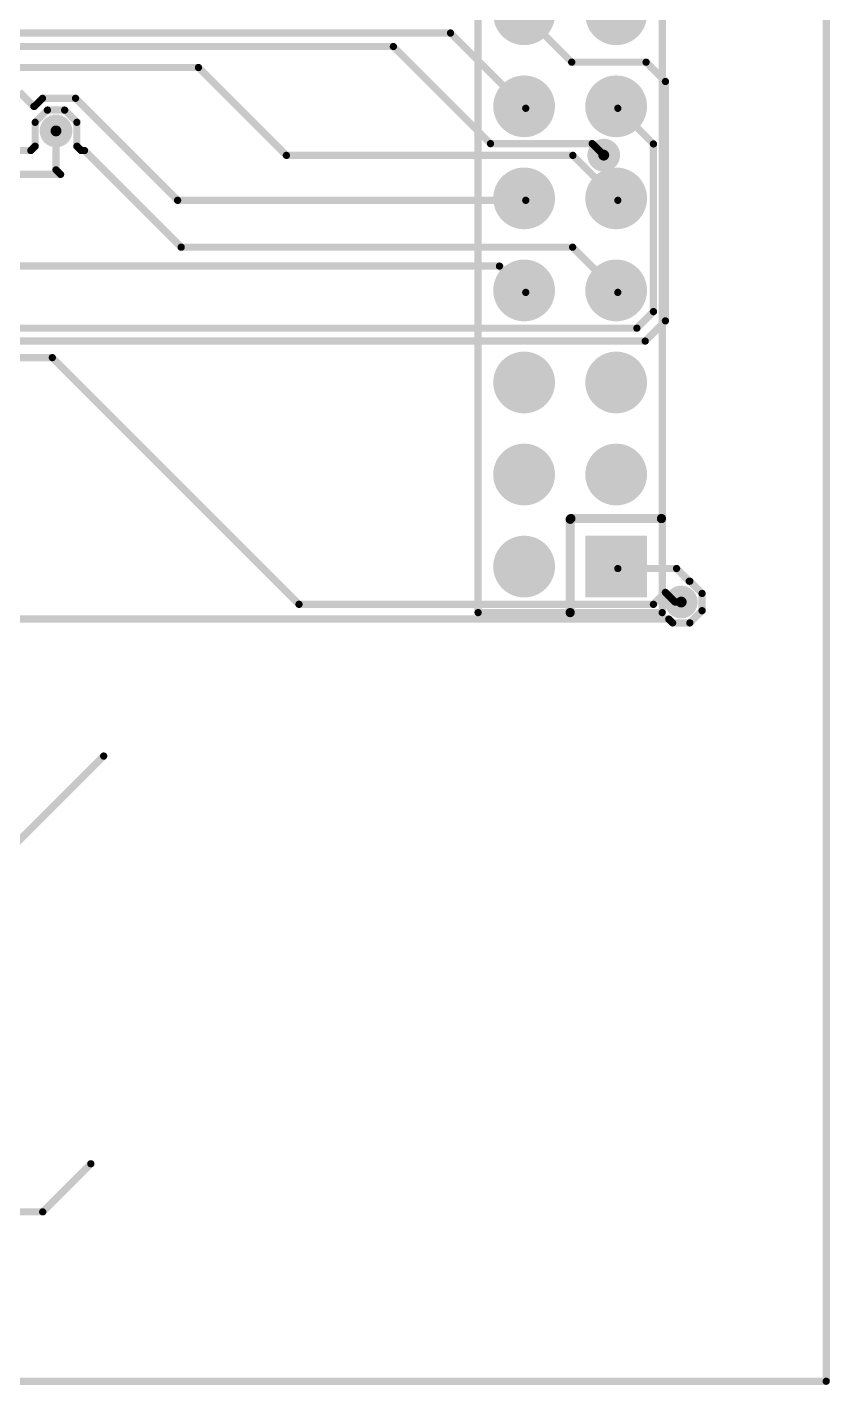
# Model space of a CAD drawing. Header units: millimetres. Extents: x 72 to 295, y 82 to 163.
# Drawn here: x 272.36 to 294.5, y 82.33 to 119.8 of the extents above; entities that cross this region are included whole.
import ezdxf

# ---------------------------------------------------------------- set-up
doc = ezdxf.new("R2010")
doc.units = ezdxf.units.MM
for name, color, linetype in [('BottomLayer', 5, 'Continuous'), ('BottomOverlay', 54, 'Continuous'), ('BottomSolder', 6, 'Continuous'), ('PadHoleLayer', 156, 'Continuous'), ('TopLayer', 1, 'Continuous')]:
    doc.layers.add(name, color=color, linetype=linetype)

# ---------------------------------------------------------------- blocks, each defined once
blk = doc.blocks.new('C_________B_3')
at = {"layer": 'BottomLayer', "const_width": 0.75}
for points in [[(3.335, 19.575, 1), (4.085, 19.575, 1)], [(3.335, 17.035, 1), (4.085, 17.035, 1)], [(5.875, 17.035, 1), (6.625, 17.035, 1)], [(3.335, 14.495, 1), (4.085, 14.495, 1)], [(5.875, 14.495, 1), (6.625, 14.495, 1)], [(3.335, 11.955, 1), (4.085, 11.955, 1)], [(5.875, 11.955, 1), (6.625, 11.955, 1)], [(3.335, 9.415, 1), (4.085, 9.415, 1)], [(5.875, 9.415, 1), (6.625, 9.415, 1)], [(3.335, 6.875, 1), (4.085, 6.875, 1)], [(5.875, 6.875, 1), (6.625, 6.875, 1)], [(3.335, 4.335, 1), (4.085, 4.335, 1)], [(5.875, 4.335, 1), (6.625, 4.335, 1)]]:
    blk.add_lwpolyline(points, format="xyb", close=True, dxfattribs=at)
at = {"layer": 'BottomLayer'}
blk.add_solid([(5.5, 20.325), (5.5, 18.825), (7, 20.325), (7, 18.825)], dxfattribs=at)
at = {"layer": 'BottomOverlay'}
for points, const_width in [([(7.52, 20.845), (2.44, 20.845)], 0.2), ([(2.44, 20.845), (2.44, -22.335)], 0.2), ([(4.98, 20.845), (4.98, 18.27)], 0.254), ([(7.52, 20.845), (7.52, -22.335)], 0.2), ([(5, 18.25), (4.98, 18.27)], 0.254), ([(7.5, 18.25), (5, 18.25)], 0.254)]:
    blk.add_lwpolyline(points, dxfattribs=dict(at, const_width=const_width))
for points, const_width in [([(2.39, 20.845, 1), (2.49, 20.845, 1)], 0.1), ([(2.39, 20.845, 1), (2.49, 20.845, 1)], 0.1), ([(4.917, 20.845, 1), (5.044, 20.845, 1)], 0.127), ([(7.47, 20.845, 1), (7.57, 20.845, 1)], 0.1), ([(7.47, 20.845, 1), (7.57, 20.845, 1)], 0.1), ([(4.917, 18.27, 1), (5.044, 18.27, 1)], 0.127), ([(4.917, 18.27, 1), (5.044, 18.27, 1)], 0.127), ([(4.937, 18.25, 1), (5.064, 18.25, 1)], 0.127), ([(4.937, 18.25, 1), (5.064, 18.25, 1)], 0.127), ([(7.436, 18.25, 1), (7.563, 18.25, 1)], 0.127)]:
    blk.add_lwpolyline(points, format="xyb", close=True, dxfattribs=dict(at, const_width=const_width))
at = {"layer": 'BottomSolder', "const_width": 0.852}
for points in [[(3.284, 19.575, 1), (4.136, 19.575, 1)], [(3.284, 17.035, 1), (4.136, 17.035, 1)], [(5.824, 17.035, 1), (6.676, 17.035, 1)], [(3.284, 14.495, 1), (4.136, 14.495, 1)], [(5.824, 14.495, 1), (6.676, 14.495, 1)], [(3.284, 11.955, 1), (4.136, 11.955, 1)], [(5.824, 11.955, 1), (6.676, 11.955, 1)], [(3.284, 9.415, 1), (4.136, 9.415, 1)], [(5.824, 9.415, 1), (6.676, 9.415, 1)], [(3.284, 6.875, 1), (4.136, 6.875, 1)], [(5.824, 6.875, 1), (6.676, 6.875, 1)], [(3.284, 4.335, 1), (4.136, 4.335, 1)], [(5.824, 4.335, 1), (6.676, 4.335, 1)]]:
    blk.add_lwpolyline(points, format="xyb", close=True, dxfattribs=at)
at = {"layer": 'BottomSolder'}
blk.add_solid([(5.398, 20.427), (5.398, 18.723), (7.102, 20.427), (7.102, 18.723)], dxfattribs=at)
at = {"layer": 'PadHoleLayer', "const_width": 0.45}
for points in [[(3.485, 19.575, 1), (3.935, 19.575, 1)], [(6.025, 19.575, 1), (6.475, 19.575, 1)], [(3.485, 17.035, 1), (3.935, 17.035, 1)], [(6.025, 17.035, 1), (6.475, 17.035, 1)], [(3.485, 14.495, 1), (3.935, 14.495, 1)], [(6.025, 14.495, 1), (6.475, 14.495, 1)], [(3.485, 11.955, 1), (3.935, 11.955, 1)], [(6.025, 11.955, 1), (6.475, 11.955, 1)], [(3.485, 9.415, 1), (3.935, 9.415, 1)], [(6.025, 9.415, 1), (6.475, 9.415, 1)], [(3.485, 6.875, 1), (3.935, 6.875, 1)], [(6.025, 6.875, 1), (6.475, 6.875, 1)], [(3.485, 4.335, 1), (3.935, 4.335, 1)], [(6.025, 4.335, 1), (6.475, 4.335, 1)]]:
    blk.add_lwpolyline(points, format="xyb", close=True, dxfattribs=at)
at = {"layer": 'TopLayer', "const_width": 0.75}
for points in [[(3.335, 19.575, 1), (4.085, 19.575, 1)], [(3.335, 17.035, 1), (4.085, 17.035, 1)], [(5.875, 17.035, 1), (6.625, 17.035, 1)], [(3.335, 14.495, 1), (4.085, 14.495, 1)], [(5.875, 14.495, 1), (6.625, 14.495, 1)], [(3.335, 11.955, 1), (4.085, 11.955, 1)], [(5.875, 11.955, 1), (6.625, 11.955, 1)], [(3.335, 9.415, 1), (4.085, 9.415, 1)], [(5.875, 9.415, 1), (6.625, 9.415, 1)], [(3.335, 6.875, 1), (4.085, 6.875, 1)], [(5.875, 6.875, 1), (6.625, 6.875, 1)], [(3.335, 4.335, 1), (4.085, 4.335, 1)], [(5.875, 4.335, 1), (6.625, 4.335, 1)]]:
    blk.add_lwpolyline(points, format="xyb", close=True, dxfattribs=at)
at = {"layer": 'TopLayer'}
blk.add_solid([(5.5, 20.325), (5.5, 18.825), (7, 20.325), (7, 18.825)], dxfattribs=at)

msp = doc.modelspace()

# ---------------------------------------------------------------- linework, layer by layer
at = {"color": 7, "const_width": 0.2}
for points in [[(294.403, 82.433), (294.403, 162.433)], [(287.381, 118.83), (286.113, 120.098)], [(284.037, 119.634), (235.169, 119.634)], [(286.113, 117.558), (284.037, 119.634)], [(282.461, 119.262), (235.636, 119.262)], [(285.14, 116.583), (282.461, 119.262)], [(277.083, 118.683), (262.555, 118.683)], [(279.509, 116.258), (277.083, 118.683)], [(289.433, 118.83), (287.381, 118.83)], [(289.966, 118.297), (289.433, 118.83)], [(289.966, 111.693), (289.966, 118.297)], [(272.541, 117.608), (272.141, 118.008)], [(272.555, 117.608), (272.541, 117.608)], [(272.78, 117.833), (272.555, 117.608)], [(273.692, 117.833), (272.78, 117.833)], [(276.507, 115.018), (273.692, 117.833)], [(289.636, 116.575), (288.653, 117.558)], [(272.915, 117.508), (272.578, 117.171)], [(272.578, 116.512), (272.578, 117.171)], [(273.391, 117.508), (272.915, 117.508)], [(273.728, 117.171), (273.391, 117.508)], [(273.728, 116.512), (273.728, 117.171)], [(273.153, 115.859), (273.153, 116.933)], [(272.578, 116.512), (272.458, 116.392)], [(273.848, 116.392), (273.728, 116.512)], [(287.947, 116.583), (285.14, 116.583)], [(288.265, 116.265), (287.947, 116.583)], [(289.636, 111.947), (289.636, 116.575)], [(272.458, 116.392), (237.312, 116.392)], [(273.939, 116.392), (273.848, 116.392)], [(276.606, 113.725), (273.939, 116.392)], [(287.413, 116.258), (279.509, 116.258)], [(288.653, 115.018), (287.413, 116.258)], [(273.279, 115.733), (228.174, 115.733)], [(273.279, 115.733), (273.153, 115.859)], [(286.113, 115.018), (276.507, 115.018)], [(287.406, 113.725), (276.606, 113.725)], [(288.653, 112.478), (287.406, 113.725)], [(285.388, 113.203), (239.946, 113.203)], [(286.113, 112.478), (285.388, 113.203)], [(289.636, 111.947), (289.179, 111.49)], [(289.966, 111.693), (289.408, 111.134)], [(289.179, 111.49), (243.583, 111.49)], [(289.408, 111.134), (242.937, 111.134)], [(273.05, 110.677), (242.053, 110.677)], [(279.857, 103.87), (273.05, 110.677)], [(290.274, 104.858), (288.653, 104.858)], [(290.624, 104.508), (290.274, 104.858)], [(290.641, 104.508), (290.624, 104.508)], [(290.978, 104.171), (290.641, 104.508)], [(289.966, 104.2), (289.636, 103.87)], [(290.233, 103.933), (289.966, 104.2)], [(290.978, 103.695), (290.978, 104.171)], [(289.636, 103.87), (279.857, 103.87)], [(290.403, 103.933), (290.233, 103.933)], [(290.978, 103.695), (290.641, 103.358)], [(290.059, 103.463), (271.898, 103.463)], [(290.165, 103.358), (290.059, 103.463)], [(290.641, 103.358), (290.165, 103.358)], [(274.468, 99.683), (266.193, 91.408)], [(274.113, 88.433), (272.786, 87.106)], [(272.786, 87.106), (249.631, 87.106)], [(294.403, 82.433), (194.403, 82.433)]]:
    msp.add_lwpolyline(points, dxfattribs=at)
at = {"color": 7}
for points, const_width in [([(284.087, 119.634, -1), (283.987, 119.634, -1)], 0.1), ([(284.087, 119.634, -1), (283.987, 119.634, -1)], 0.1), ([(282.511, 119.262, -1), (282.411, 119.262, -1)], 0.1), ([(282.511, 119.262, -1), (282.411, 119.262, -1)], 0.1), ([(277.133, 118.683, -1), (277.033, 118.683, -1)], 0.1), ([(277.133, 118.683, -1), (277.033, 118.683, -1)], 0.1), ([(287.431, 118.83, -1), (287.331, 118.83, -1)], 0.1), ([(287.431, 118.83, -1), (287.331, 118.83, -1)], 0.1), ([(289.483, 118.83, -1), (289.383, 118.83, -1)], 0.1), ([(289.483, 118.83, -1), (289.383, 118.83, -1)], 0.1), ([(290.016, 118.297, -1), (289.916, 118.297, -1)], 0.1), ([(290.016, 118.297, -1), (289.916, 118.297, -1)], 0.1), ([(272.591, 117.608, -1), (272.491, 117.608, -1)], 0.1), ([(272.591, 117.608, -1), (272.491, 117.608, -1)], 0.1), ([(272.605, 117.608, -1), (272.505, 117.608, -1)], 0.1), ([(272.605, 117.608, -1), (272.505, 117.608, -1)], 0.1), ([(272.83, 117.833, -1), (272.73, 117.833, -1)], 0.1), ([(272.83, 117.833, -1), (272.73, 117.833, -1)], 0.1), ([(273.742, 117.833, -1), (273.642, 117.833, -1)], 0.1), ([(273.742, 117.833, -1), (273.642, 117.833, -1)], 0.1), ([(286.163, 117.558, -1), (286.063, 117.558, -1)], 0.1), ([(288.703, 117.558, -1), (288.603, 117.558, -1)], 0.1), ([(272.628, 117.171, -1), (272.528, 117.171, -1)], 0.1), ([(272.628, 117.171, -1), (272.528, 117.171, -1)], 0.1), ([(273.379, 116.933, -1), (272.927, 116.933, -1)], 0.452), ([(273.328, 116.933, -1), (272.978, 116.933, -1)], 0.35), ([(272.965, 117.508, -1), (272.865, 117.508, -1)], 0.1), ([(272.965, 117.508, -1), (272.865, 117.508, -1)], 0.1), ([(273.441, 117.508, -1), (273.341, 117.508, -1)], 0.1), ([(273.441, 117.508, -1), (273.341, 117.508, -1)], 0.1), ([(273.778, 117.171, -1), (273.678, 117.171, -1)], 0.1), ([(273.778, 117.171, -1), (273.678, 117.171, -1)], 0.1), ([(273.228, 116.933, -1), (273.078, 116.933, -1)], 0.15), ([(273.203, 116.933, -1), (273.103, 116.933, -1)], 0.1), ([(272.628, 116.512, -1), (272.528, 116.512, -1)], 0.1), ([(272.628, 116.512, -1), (272.528, 116.512, -1)], 0.1), ([(273.778, 116.512, -1), (273.678, 116.512, -1)], 0.1), ([(273.778, 116.512, -1), (273.678, 116.512, -1)], 0.1), ([(285.19, 116.583, -1), (285.09, 116.583, -1)], 0.1), ([(285.19, 116.583, -1), (285.09, 116.583, -1)], 0.1), ([(288.49, 116.265, -1), (288.039, 116.265, -1)], 0.452), ([(287.997, 116.583, -1), (287.897, 116.583, -1)], 0.1), ([(287.997, 116.583, -1), (287.897, 116.583, -1)], 0.1), ([(288.44, 116.265, -1), (288.09, 116.265, -1)], 0.35), ([(289.686, 116.575, -1), (289.586, 116.575, -1)], 0.1), ([(289.686, 116.575, -1), (289.586, 116.575, -1)], 0.1), ([(272.508, 116.392, -1), (272.408, 116.392, -1)], 0.1), ([(272.508, 116.392, -1), (272.408, 116.392, -1)], 0.1), ([(273.898, 116.392, -1), (273.798, 116.392, -1)], 0.1), ([(273.898, 116.392, -1), (273.798, 116.392, -1)], 0.1), ([(273.989, 116.392, -1), (273.889, 116.392, -1)], 0.1), ([(273.989, 116.392, -1), (273.889, 116.392, -1)], 0.1), ([(279.559, 116.258, -1), (279.459, 116.258, -1)], 0.1), ([(279.559, 116.258, -1), (279.459, 116.258, -1)], 0.1), ([(287.463, 116.258, -1), (287.363, 116.258, -1)], 0.1), ([(287.463, 116.258, -1), (287.363, 116.258, -1)], 0.1), ([(288.34, 116.265, -1), (288.19, 116.265, -1)], 0.15), ([(288.315, 116.265, -1), (288.215, 116.265, -1)], 0.1), ([(273.203, 115.859, -1), (273.103, 115.859, -1)], 0.1), ([(273.203, 115.859, -1), (273.103, 115.859, -1)], 0.1), ([(273.329, 115.733, -1), (273.229, 115.733, -1)], 0.1), ([(273.329, 115.733, -1), (273.229, 115.733, -1)], 0.1), ([(276.557, 115.018, -1), (276.457, 115.018, -1)], 0.1), ([(276.557, 115.018, -1), (276.457, 115.018, -1)], 0.1), ([(286.163, 115.018, -1), (286.063, 115.018, -1)], 0.1), ([(288.703, 115.018, -1), (288.603, 115.018, -1)], 0.1), ([(276.656, 113.725, -1), (276.556, 113.725, -1)], 0.1), ([(276.656, 113.725, -1), (276.556, 113.725, -1)], 0.1), ([(287.456, 113.725, -1), (287.356, 113.725, -1)], 0.1), ([(287.456, 113.725, -1), (287.356, 113.725, -1)], 0.1), ([(285.438, 113.203, -1), (285.338, 113.203, -1)], 0.1), ([(285.438, 113.203, -1), (285.338, 113.203, -1)], 0.1), ([(286.163, 112.478, -1), (286.063, 112.478, -1)], 0.1), ([(288.703, 112.478, -1), (288.603, 112.478, -1)], 0.1), ([(289.686, 111.947, -1), (289.586, 111.947, -1)], 0.1), ([(289.686, 111.947, -1), (289.586, 111.947, -1)], 0.1), ([(290.016, 111.693, -1), (289.916, 111.693, -1)], 0.1), ([(290.016, 111.693, -1), (289.916, 111.693, -1)], 0.1), ([(289.229, 111.49, -1), (289.129, 111.49, -1)], 0.1), ([(289.229, 111.49, -1), (289.129, 111.49, -1)], 0.1), ([(289.458, 111.134, -1), (289.358, 111.134, -1)], 0.1), ([(289.458, 111.134, -1), (289.358, 111.134, -1)], 0.1), ([(273.1, 110.677, -1), (273, 110.677, -1)], 0.1), ([(273.1, 110.677, -1), (273, 110.677, -1)], 0.1), ([(288.703, 104.858, -1), (288.603, 104.858, -1)], 0.1), ([(290.324, 104.858, -1), (290.224, 104.858, -1)], 0.1), ([(290.324, 104.858, -1), (290.224, 104.858, -1)], 0.1), ([(290.674, 104.508, -1), (290.574, 104.508, -1)], 0.1), ([(290.674, 104.508, -1), (290.574, 104.508, -1)], 0.1), ([(290.691, 104.508, -1), (290.591, 104.508, -1)], 0.1), ([(290.691, 104.508, -1), (290.591, 104.508, -1)], 0.1), ([(290.016, 104.2, -1), (289.916, 104.2, -1)], 0.1), ([(290.016, 104.2, -1), (289.916, 104.2, -1)], 0.1), ([(290.629, 103.933, -1), (290.177, 103.933, -1)], 0.452), ([(290.578, 103.933, -1), (290.228, 103.933, -1)], 0.35), ([(291.028, 104.171, -1), (290.928, 104.171, -1)], 0.1), ([(291.028, 104.171, -1), (290.928, 104.171, -1)], 0.1), ([(279.907, 103.87, -1), (279.807, 103.87, -1)], 0.1), ([(279.907, 103.87, -1), (279.807, 103.87, -1)], 0.1), ([(289.686, 103.87, -1), (289.586, 103.87, -1)], 0.1), ([(289.686, 103.87, -1), (289.586, 103.87, -1)], 0.1), ([(290.283, 103.933, -1), (290.183, 103.933, -1)], 0.1), ([(290.283, 103.933, -1), (290.183, 103.933, -1)], 0.1), ([(290.478, 103.933, -1), (290.328, 103.933, -1)], 0.15), ([(290.453, 103.933, -1), (290.353, 103.933, -1)], 0.1), ([(291.028, 103.695, -1), (290.928, 103.695, -1)], 0.1), ([(291.028, 103.695, -1), (290.928, 103.695, -1)], 0.1), ([(290.109, 103.463, -1), (290.009, 103.463, -1)], 0.1), ([(290.109, 103.463, -1), (290.009, 103.463, -1)], 0.1), ([(290.215, 103.358, -1), (290.115, 103.358, -1)], 0.1), ([(290.215, 103.358, -1), (290.115, 103.358, -1)], 0.1), ([(290.691, 103.358, -1), (290.591, 103.358, -1)], 0.1), ([(290.691, 103.358, -1), (290.591, 103.358, -1)], 0.1), ([(274.518, 99.683, -1), (274.418, 99.683, -1)], 0.1), ([(274.163, 88.433, -1), (274.063, 88.433, -1)], 0.1), ([(272.836, 87.106, -1), (272.736, 87.106, -1)], 0.1), ([(272.836, 87.106, -1), (272.736, 87.106, -1)], 0.1), ([(294.453, 82.433, -1), (294.353, 82.433, -1)], 0.1), ([(294.453, 82.433, -1), (294.353, 82.433, -1)], 0.1)]:
    msp.add_lwpolyline(points, format="xyb", close=True, dxfattribs=dict(at, const_width=const_width))

# ---------------------------------------------------------------- block references
at = {"color": 7, "xscale": -1, "rotation": 180}
msp.add_blockref('C_________B_3', (282.358, 124.487), dxfattribs=at)

doc.saveas('drawing.dxf')
